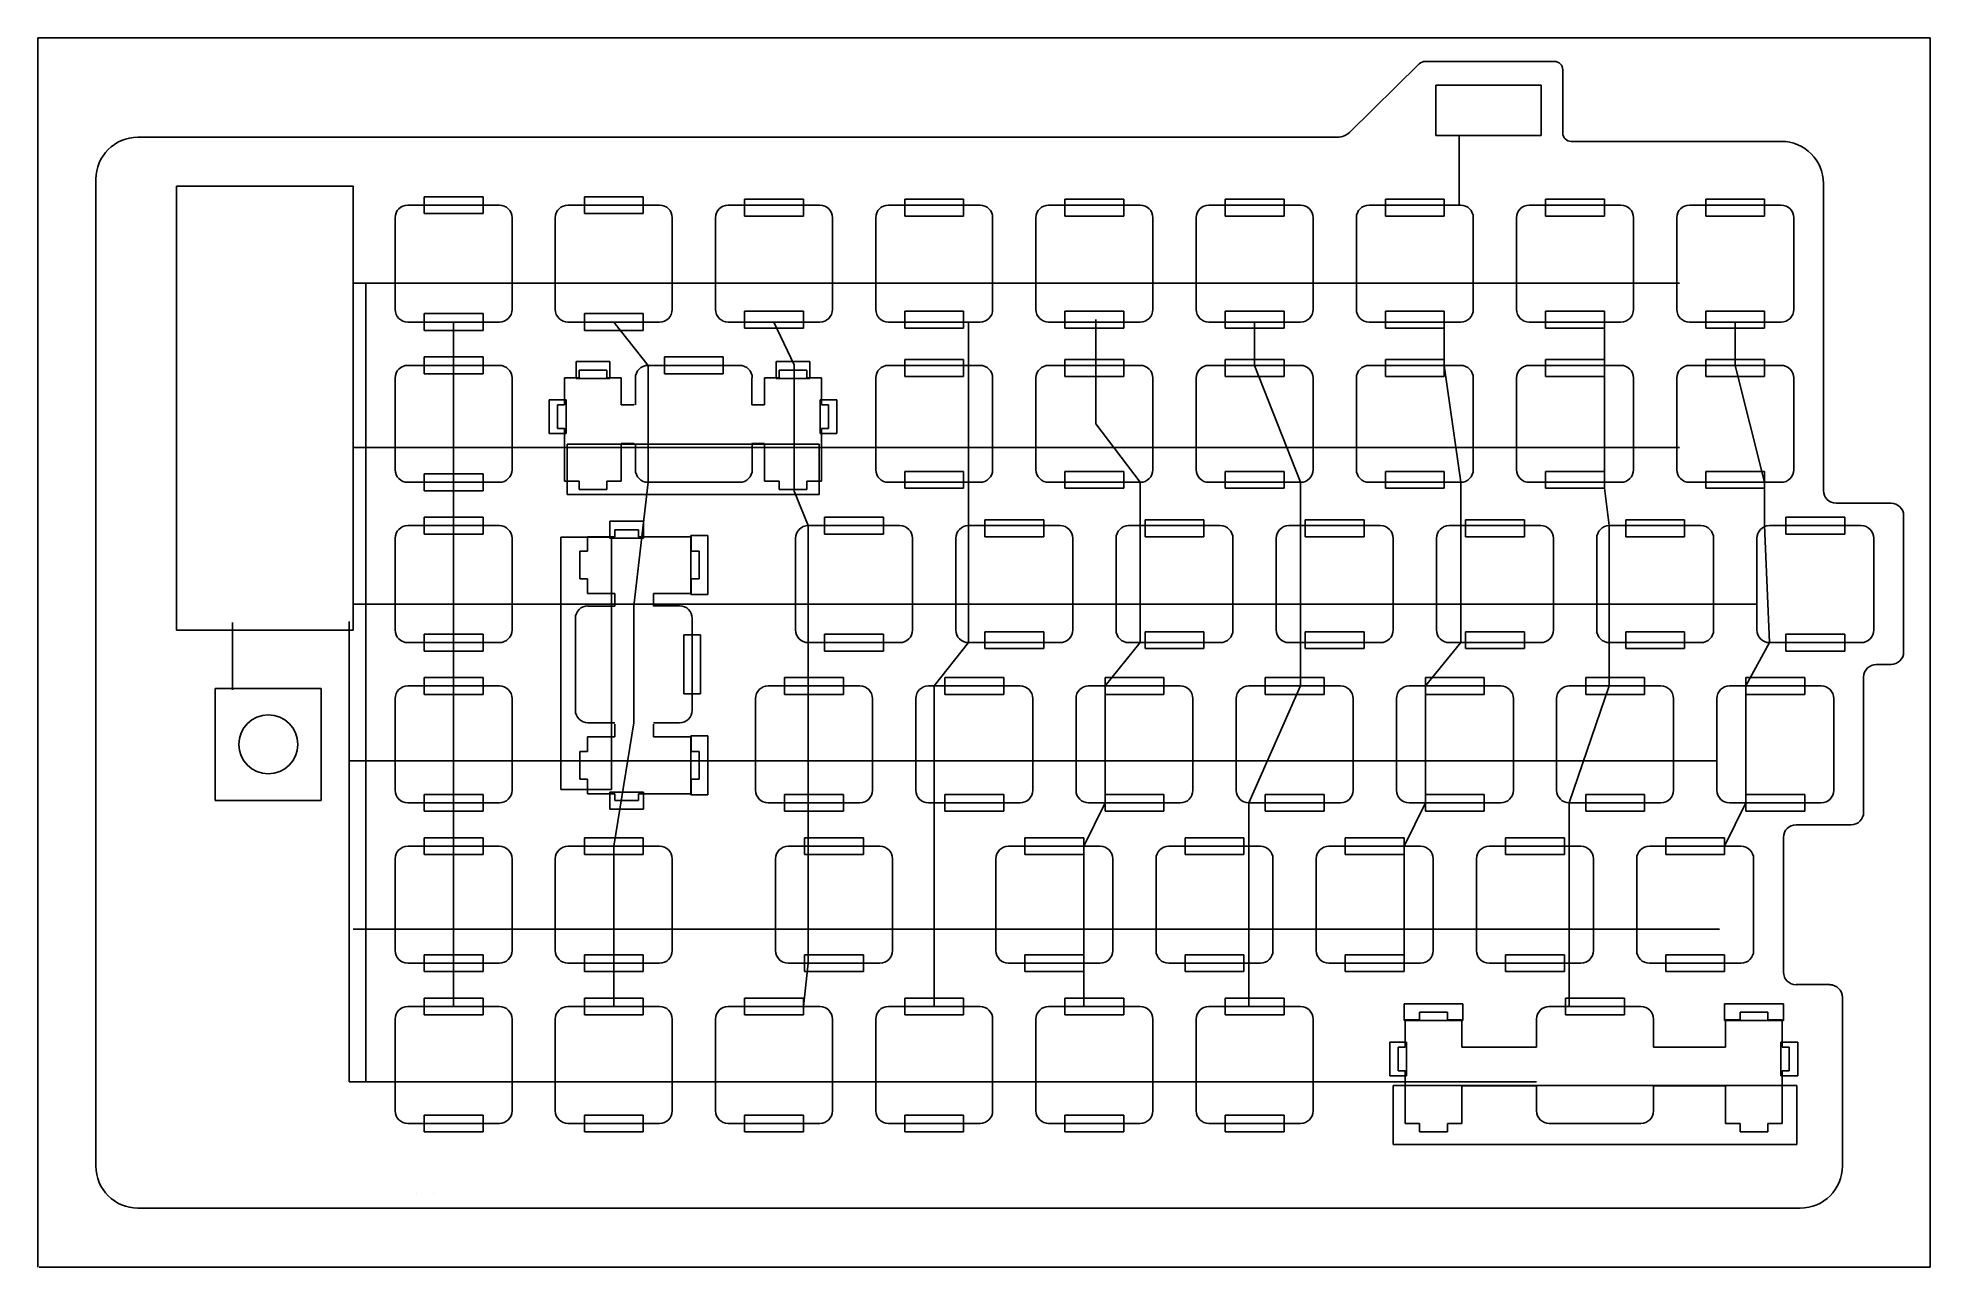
# Model space of a CAD drawing. Extents: x 45 to 270, y -134 to 12.
import ezdxf

# ---------------------------------------------------------------- set-up
doc = ezdxf.new("R2010")
doc.units = 0
doc.header["$MEASUREMENT"] = 0
doc.layers.add('COMPONENTS', color=3, linetype='Continuous', true_color=0x00ff00)
for name, color, linetype, lineweight, true_color in [('FIX_SLOTS', 1, 'Continuous', 25, 0xff0000), ('FRAME', 6, 'Continuous', 25, 0xff00ff), ('SWITCH_13.9', 5, 'Continuous', 25, 0x0000ff), ('TRACKS_H', 4, 'Continuous', 25, 0x00ffff), ('TRACKS_V', 30, 'Continuous', 25, 0xff7f00)]:
    doc.layers.add(name, color=color, linetype=linetype, lineweight=lineweight, true_color=true_color)

msp = doc.modelspace()

# ---------------------------------------------------------------- linework, layer by layer
at = {"layer": 'COMPONENTS'}
for p, q in [((211.22, 6.2), (223.73, 6.2)), ((211.22, 0.2), (211.22, 6.2)), ((223.73, 6.2), (223.73, 0.2)), ((223.73, 0.2), (211.22, 0.2)), ((61.5, -5.81), (82.5, -5.81)), ((61.5, -58.61), (61.5, -5.81)), ((82.5, -5.81), (82.5, -58.61)), ((82.5, -58.61), (61.5, -58.61)), ((66.1, -65.52), (78.7, -65.52)), ((66.1, -78.83), (66.1, -65.52)), ((78.7, -65.52), (78.7, -78.83)), ((78.7, -78.83), (66.1, -78.83))]:
    msp.add_line(p, q, dxfattribs=at)
msp.add_circle((72.4, -72.17), 3.5, dxfattribs=at)
at = {"layer": 'FIX_SLOTS'}
for p, q in [((90.93, -7.07), (97.93, -7.07)), ((90.93, -9.07), (90.93, -7.07)), ((97.93, -7.07), (97.93, -9.07)), ((109.98, -7.07), (116.98, -7.07)), ((109.98, -9.07), (109.98, -7.07)), ((116.98, -7.07), (116.98, -9.07)), ((136.03, -7.38), (129.03, -7.38)), ((129.03, -7.38), (129.03, -9.38)), ((136.03, -9.38), (136.03, -7.38)), ((155.07, -7.38), (148.07, -7.38)), ((148.07, -7.38), (148.07, -9.38)), ((155.07, -9.38), (155.07, -7.38)), ((174.12, -7.38), (167.12, -7.38)), ((167.12, -7.38), (167.12, -9.38)), ((174.12, -9.38), (174.12, -7.38)), ((193.18, -7.38), (186.18, -7.38)), ((186.18, -7.38), (186.18, -9.38)), ((193.18, -9.38), (193.18, -7.38)), ((212.22, -7.38), (205.22, -7.38)), ((205.22, -7.38), (205.22, -9.38)), ((212.22, -9.38), (212.22, -7.38)), ((231.28, -7.38), (224.28, -7.38)), ((224.28, -7.38), (224.28, -9.38)), ((231.28, -9.38), (231.28, -7.38)), ((250.32, -7.38), (243.32, -7.38)), ((243.32, -7.38), (243.32, -9.38)), ((250.32, -9.38), (250.32, -7.38)), ((97.93, -9.07), (90.93, -9.07)), ((116.98, -9.07), (109.98, -9.07)), ((129.03, -9.38), (136.03, -9.38)), ((148.07, -9.38), (155.07, -9.38)), ((167.12, -9.38), (174.12, -9.38)), ((186.18, -9.38), (193.18, -9.38)), ((205.22, -9.38), (212.22, -9.38)), ((224.28, -9.38), (231.28, -9.38)), ((243.32, -9.38), (250.32, -9.38)), ((90.93, -20.97), (97.93, -20.97)), ((90.93, -22.97), (90.93, -20.97)), ((97.93, -20.97), (97.93, -22.97)), ((109.98, -20.97), (116.98, -20.97)), ((109.98, -22.97), (109.98, -20.97)), ((116.98, -20.97), (116.98, -22.97)), ((136.03, -20.68), (129.03, -20.68)), ((129.03, -20.68), (129.03, -22.68)), ((136.03, -22.68), (136.03, -20.68)), ((155.07, -20.68), (148.07, -20.68)), ((148.07, -20.68), (148.07, -22.68)), ((155.07, -22.68), (155.07, -20.68)), ((174.12, -20.68), (167.12, -20.68)), ((167.12, -20.68), (167.12, -22.68)), ((174.12, -22.68), (174.12, -20.68)), ((193.18, -20.68), (186.18, -20.68)), ((186.18, -20.68), (186.18, -22.68)), ((193.18, -22.68), (193.18, -20.68)), ((212.22, -20.68), (205.22, -20.68)), ((205.22, -20.68), (205.22, -22.68)), ((212.22, -22.68), (212.22, -20.68)), ((231.28, -20.68), (224.28, -20.68)), ((224.28, -20.68), (224.28, -22.68)), ((231.28, -22.68), (231.28, -20.68)), ((250.32, -20.68), (243.32, -20.68)), ((243.32, -20.68), (243.32, -22.68)), ((250.32, -22.68), (250.32, -20.68)), ((97.93, -22.97), (90.93, -22.97)), ((116.98, -22.97), (109.98, -22.97)), ((129.03, -22.68), (136.03, -22.68)), ((148.07, -22.68), (155.07, -22.68)), ((167.12, -22.68), (174.12, -22.68)), ((186.18, -22.68), (193.18, -22.68)), ((205.22, -22.68), (212.22, -22.68)), ((224.28, -22.68), (231.28, -22.68)), ((243.32, -22.68), (250.32, -22.68)), ((90.93, -26.12), (97.93, -26.12)), ((90.93, -28.12), (90.93, -26.12)), ((97.93, -26.12), (97.93, -28.12)), ((109, -26.67), (113, -26.67)), ((109, -28.67), (109, -26.67)), ((113, -26.67), (113, -28.67)), ((119.5, -26.12), (126.5, -26.12)), ((119.5, -28.12), (119.5, -26.12)), ((126.5, -26.12), (126.5, -28.12)), ((132.8, -26.67), (136.8, -26.67)), ((132.8, -28.67), (132.8, -26.67)), ((136.8, -26.67), (136.8, -28.67)), ((155.07, -26.43), (148.07, -26.43)), ((148.07, -26.43), (148.07, -28.43)), ((155.07, -28.43), (155.07, -26.43)), ((174.12, -26.43), (167.12, -26.43)), ((167.12, -26.43), (167.12, -28.43)), ((174.12, -28.43), (174.12, -26.43)), ((193.18, -26.43), (186.18, -26.43)), ((186.18, -26.43), (186.18, -28.43)), ((193.18, -28.43), (193.18, -26.43)), ((212.22, -26.43), (205.22, -26.43)), ((205.22, -26.43), (205.22, -28.43)), ((212.22, -28.43), (212.22, -26.43)), ((231.28, -26.43), (224.28, -26.43)), ((224.28, -26.43), (224.28, -28.43)), ((231.28, -28.43), (231.28, -26.43)), ((250.32, -26.43), (243.32, -26.43)), ((243.32, -26.43), (243.32, -28.43)), ((250.32, -28.43), (250.32, -26.43)), ((97.93, -28.12), (90.93, -28.12)), ((113, -28.67), (109, -28.67)), ((126.5, -28.12), (119.5, -28.12)), ((136.8, -28.67), (132.8, -28.67)), ((148.07, -28.43), (155.07, -28.43)), ((167.12, -28.43), (174.12, -28.43)), ((186.18, -28.43), (193.18, -28.43)), ((205.22, -28.43), (212.22, -28.43)), ((224.28, -28.43), (231.28, -28.43)), ((243.32, -28.43), (250.32, -28.43)), ((105.8, -31.22), (107.8, -31.22)), ((105.8, -35.22), (105.8, -31.22)), ((107.8, -31.22), (107.8, -35.22)), ((138, -31.22), (140, -31.22)), ((138, -35.22), (138, -31.22)), ((140, -31.22), (140, -35.22)), ((107.8, -35.22), (105.8, -35.22)), ((140, -35.22), (138, -35.22)), ((107.92, -36.48), (137.92, -36.48)), ((107.92, -42.48), (107.92, -36.48)), ((137.92, -36.48), (137.92, -42.48)), ((90.93, -40.02), (97.93, -40.02)), ((90.93, -42.02), (90.93, -40.02)), ((97.93, -40.02), (97.93, -42.02)), ((155.07, -39.73), (148.07, -39.73)), ((148.07, -39.73), (148.07, -41.73)), ((155.07, -41.73), (155.07, -39.73)), ((174.12, -39.73), (167.12, -39.73)), ((167.12, -39.73), (167.12, -41.73)), ((174.12, -41.73), (174.12, -39.73)), ((193.18, -39.73), (186.18, -39.73)), ((186.18, -39.73), (186.18, -41.73)), ((193.18, -41.73), (193.18, -39.73)), ((212.22, -39.73), (205.22, -39.73)), ((205.22, -39.73), (205.22, -41.73)), ((212.22, -41.73), (212.22, -39.73)), ((231.28, -39.73), (224.28, -39.73)), ((224.28, -39.73), (224.28, -41.73)), ((231.28, -41.73), (231.28, -39.73)), ((250.32, -39.73), (243.32, -39.73)), ((243.32, -39.73), (243.32, -41.73)), ((250.32, -41.73), (250.32, -39.73)), ((97.93, -42.02), (90.93, -42.02)), ((137.92, -42.48), (107.92, -42.48)), ((148.07, -41.73), (155.07, -41.73)), ((167.12, -41.73), (174.12, -41.73)), ((186.18, -41.73), (193.18, -41.73)), ((205.22, -41.73), (212.22, -41.73)), ((224.28, -41.73), (231.28, -41.73)), ((243.32, -41.73), (250.32, -41.73)), ((90.93, -45.17), (97.93, -45.17)), ((90.93, -47.17), (90.93, -45.17)), ((97.93, -47.17), (90.93, -47.17)), ((97.93, -45.17), (97.93, -47.17)), ((113, -45.65), (117, -45.65)), ((113, -47.65), (113, -45.65)), ((117, -45.65), (117, -47.65)), ((138.55, -45.17), (145.55, -45.17)), ((138.55, -47.17), (138.55, -45.17)), ((145.55, -47.17), (138.55, -47.17)), ((145.55, -45.17), (145.55, -47.17)), ((164.6, -45.48), (157.6, -45.48)), ((157.6, -45.48), (157.6, -47.48)), ((164.6, -47.48), (164.6, -45.48)), ((183.65, -45.48), (176.65, -45.48)), ((176.65, -45.48), (176.65, -47.48)), ((183.65, -47.48), (183.65, -45.48)), ((202.7, -45.48), (195.7, -45.48)), ((195.7, -45.48), (195.7, -47.48)), ((202.7, -47.48), (202.7, -45.48)), ((221.75, -45.48), (214.75, -45.48)), ((214.75, -45.48), (214.75, -47.48)), ((221.75, -47.48), (221.75, -45.48)), ((240.8, -45.48), (233.8, -45.48)), ((233.8, -45.48), (233.8, -47.48)), ((240.8, -47.48), (240.8, -45.48)), ((252.85, -45.17), (259.85, -45.17)), ((252.85, -47.17), (252.85, -45.17)), ((259.85, -47.17), (252.85, -47.17)), ((259.85, -45.17), (259.85, -47.17)), ((107.19, -47.53), (113.19, -47.53)), ((107.19, -77.53), (107.19, -47.53)), ((117, -47.65), (113, -47.65)), ((113.19, -47.53), (113.19, -77.53)), ((122.65, -47.35), (124.65, -47.35)), ((122.65, -54.35), (122.65, -47.35)), ((124.65, -47.35), (124.65, -54.35)), ((157.6, -47.48), (164.6, -47.48)), ((176.65, -47.48), (183.65, -47.48)), ((195.7, -47.48), (202.7, -47.48)), ((214.75, -47.48), (221.75, -47.48)), ((233.8, -47.48), (240.8, -47.48)), ((124.65, -54.35), (122.65, -54.35)), ((90.93, -59.07), (97.93, -59.07)), ((90.93, -61.07), (90.93, -59.07)), ((97.93, -59.07), (97.93, -61.07)), ((121.81, -59.15), (123.81, -59.15)), ((121.81, -66.15), (121.81, -59.15)), ((123.81, -59.15), (123.81, -66.15)), ((138.55, -59.07), (145.55, -59.07)), ((138.55, -61.07), (138.55, -59.07)), ((145.55, -59.07), (145.55, -61.07)), ((164.6, -58.78), (157.6, -58.78)), ((157.6, -58.78), (157.6, -60.78)), ((164.6, -60.78), (164.6, -58.78)), ((183.65, -58.78), (176.65, -58.78)), ((176.65, -58.78), (176.65, -60.78)), ((183.65, -60.78), (183.65, -58.78)), ((202.7, -58.78), (195.7, -58.78)), ((195.7, -58.78), (195.7, -60.78)), ((202.7, -60.78), (202.7, -58.78)), ((221.75, -58.78), (214.75, -58.78)), ((214.75, -58.78), (214.75, -60.78)), ((221.75, -60.78), (221.75, -58.78)), ((240.8, -58.78), (233.8, -58.78)), ((233.8, -58.78), (233.8, -60.78)), ((240.8, -60.78), (240.8, -58.78)), ((252.85, -59.07), (259.85, -59.07)), ((252.85, -61.07), (252.85, -59.07)), ((259.85, -59.07), (259.85, -61.07)), ((97.93, -61.07), (90.93, -61.07)), ((145.55, -61.07), (138.55, -61.07)), ((157.6, -60.78), (164.6, -60.78)), ((176.65, -60.78), (183.65, -60.78)), ((195.7, -60.78), (202.7, -60.78)), ((214.75, -60.78), (221.75, -60.78)), ((233.8, -60.78), (240.8, -60.78)), ((259.85, -61.07), (252.85, -61.07)), ((90.93, -64.22), (97.93, -64.22)), ((90.93, -66.22), (90.93, -64.22)), ((97.93, -64.22), (97.93, -66.22)), ((133.79, -64.22), (140.79, -64.22)), ((133.79, -66.22), (133.79, -64.22)), ((140.79, -64.22), (140.79, -66.22)), ((152.84, -64.22), (159.84, -64.22)), ((152.84, -66.22), (152.84, -64.22)), ((159.84, -64.22), (159.84, -66.22)), ((171.89, -64.22), (178.89, -64.22)), ((171.89, -66.22), (171.89, -64.22)), ((178.89, -64.22), (178.89, -66.22)), ((190.94, -64.22), (197.94, -64.22)), ((190.94, -66.22), (190.94, -64.22)), ((197.94, -64.22), (197.94, -66.22)), ((209.99, -64.22), (216.99, -64.22)), ((209.99, -66.22), (209.99, -64.22)), ((216.99, -64.22), (216.99, -66.22)), ((229.04, -64.22), (236.04, -64.22)), ((229.04, -66.22), (229.04, -64.22)), ((236.04, -64.22), (236.04, -66.22)), ((248.09, -64.22), (255.09, -64.22)), ((248.09, -66.22), (248.09, -64.22)), ((255.09, -64.22), (255.09, -66.22)), ((97.93, -66.22), (90.93, -66.22)), ((123.81, -66.15), (121.81, -66.15)), ((140.79, -66.22), (133.79, -66.22)), ((159.84, -66.22), (152.84, -66.22)), ((178.89, -66.22), (171.89, -66.22)), ((197.94, -66.22), (190.94, -66.22)), ((216.99, -66.22), (209.99, -66.22)), ((236.04, -66.22), (229.04, -66.22)), ((255.09, -66.22), (248.09, -66.22)), ((122.65, -71.15), (124.65, -71.15)), ((122.65, -78.15), (122.65, -71.15)), ((124.65, -71.15), (124.65, -78.15)), ((90.93, -78.12), (97.93, -78.12)), ((90.93, -80.12), (90.93, -78.12)), ((97.93, -78.12), (97.93, -80.12)), ((113.19, -77.53), (107.19, -77.53)), ((113, -77.85), (117, -77.85)), ((113, -79.85), (113, -77.85)), ((117, -77.85), (117, -79.85)), ((124.65, -78.15), (122.65, -78.15)), ((133.79, -78.12), (140.79, -78.12)), ((133.79, -80.12), (133.79, -78.12)), ((140.79, -78.12), (140.79, -80.12)), ((152.84, -78.12), (159.84, -78.12)), ((152.84, -80.12), (152.84, -78.12)), ((159.84, -78.12), (159.84, -80.12)), ((171.89, -78.12), (178.89, -78.12)), ((171.89, -80.12), (171.89, -78.12)), ((178.89, -78.12), (178.89, -80.12)), ((190.94, -78.12), (197.94, -78.12)), ((190.94, -80.12), (190.94, -78.12)), ((197.94, -78.12), (197.94, -80.12)), ((209.99, -78.12), (216.99, -78.12)), ((209.99, -80.12), (209.99, -78.12)), ((216.99, -78.12), (216.99, -80.12)), ((229.04, -78.12), (236.04, -78.12)), ((229.04, -80.12), (229.04, -78.12)), ((236.04, -78.12), (236.04, -80.12)), ((248.09, -78.12), (255.09, -78.12)), ((248.09, -80.12), (248.09, -78.12)), ((255.09, -78.12), (255.09, -80.12)), ((97.93, -80.12), (90.93, -80.12)), ((117, -79.85), (113, -79.85)), ((140.79, -80.12), (133.79, -80.12)), ((159.84, -80.12), (152.84, -80.12)), ((178.89, -80.12), (171.89, -80.12)), ((197.94, -80.12), (190.94, -80.12)), ((216.99, -80.12), (209.99, -80.12)), ((236.04, -80.12), (229.04, -80.12)), ((255.09, -80.12), (248.09, -80.12)), ((90.93, -83.27), (97.93, -83.27)), ((90.93, -85.27), (90.93, -83.27)), ((97.93, -85.27), (90.93, -85.27)), ((97.93, -83.27), (97.93, -85.27)), ((109.98, -83.27), (116.98, -83.27)), ((109.98, -85.27), (109.98, -83.27)), ((116.98, -85.27), (109.98, -85.27)), ((116.98, -83.27), (116.98, -85.27)), ((136.17, -83.27), (143.17, -83.27)), ((136.17, -85.27), (136.17, -83.27)), ((143.17, -85.27), (136.17, -85.27)), ((143.17, -83.27), (143.17, -85.27)), ((162.36, -83.27), (169.36, -83.27)), ((162.36, -85.27), (162.36, -83.27)), ((169.36, -85.27), (162.36, -85.27)), ((169.36, -83.27), (169.36, -85.27)), ((181.41, -83.27), (188.41, -83.27)), ((181.41, -85.27), (181.41, -83.27)), ((188.41, -85.27), (181.41, -85.27)), ((188.41, -83.27), (188.41, -85.27)), ((200.46, -83.27), (207.46, -83.27)), ((200.46, -85.27), (200.46, -83.27)), ((207.46, -85.27), (200.46, -85.27)), ((207.46, -83.27), (207.46, -85.27)), ((219.51, -83.27), (226.51, -83.27)), ((219.51, -85.27), (219.51, -83.27)), ((226.51, -85.27), (219.51, -85.27)), ((226.51, -83.27), (226.51, -85.27)), ((238.56, -83.27), (245.56, -83.27)), ((238.56, -85.27), (238.56, -83.27)), ((245.56, -85.27), (238.56, -85.27)), ((245.56, -83.27), (245.56, -85.27)), ((90.93, -97.17), (97.93, -97.17)), ((90.93, -99.17), (90.93, -97.17)), ((97.93, -97.17), (97.93, -99.17)), ((109.98, -97.17), (116.98, -97.17)), ((109.98, -99.17), (109.98, -97.17)), ((116.98, -97.17), (116.98, -99.17)), ((136.17, -97.17), (143.17, -97.17)), ((136.17, -99.17), (136.17, -97.17)), ((143.17, -97.17), (143.17, -99.17)), ((162.36, -97.17), (169.36, -97.17)), ((162.36, -99.17), (162.36, -97.17)), ((169.36, -97.17), (169.36, -99.17)), ((181.41, -97.17), (188.41, -97.17)), ((181.41, -99.17), (181.41, -97.17)), ((188.41, -97.17), (188.41, -99.17)), ((200.46, -97.17), (207.46, -97.17)), ((200.46, -99.17), (200.46, -97.17)), ((207.46, -97.17), (207.46, -99.17)), ((219.51, -97.17), (226.51, -97.17)), ((219.51, -99.17), (219.51, -97.17)), ((226.51, -97.17), (226.51, -99.17)), ((238.56, -97.17), (245.56, -97.17)), ((238.56, -99.17), (238.56, -97.17)), ((245.56, -97.17), (245.56, -99.17)), ((97.93, -99.17), (90.93, -99.17)), ((116.98, -99.17), (109.98, -99.17)), ((143.17, -99.17), (136.17, -99.17)), ((169.36, -99.17), (162.36, -99.17)), ((188.41, -99.17), (181.41, -99.17)), ((207.46, -99.17), (200.46, -99.17)), ((226.51, -99.17), (219.51, -99.17)), ((245.56, -99.17), (238.56, -99.17)), ((90.93, -102.32), (97.93, -102.32)), ((90.93, -104.32), (90.93, -102.32)), ((97.93, -102.32), (97.93, -104.32)), ((109.98, -102.32), (116.98, -102.32)), ((109.98, -104.32), (109.98, -102.32)), ((116.98, -102.32), (116.98, -104.32)), ((129.03, -102.32), (136.03, -102.32)), ((129.03, -104.32), (129.03, -102.32)), ((136.03, -102.32), (136.03, -104.32)), ((148.07, -102.32), (155.07, -102.32)), ((148.07, -104.32), (148.07, -102.32)), ((155.07, -102.32), (155.07, -104.32)), ((167.12, -102.32), (174.12, -102.32)), ((167.12, -104.32), (167.12, -102.32)), ((174.12, -102.32), (174.12, -104.32)), ((186.18, -102.32), (193.18, -102.32)), ((186.18, -104.32), (186.18, -102.32)), ((193.18, -102.32), (193.18, -104.32)), ((207.45, -103), (214.45, -103)), ((207.45, -105), (207.45, -103)), ((214.45, -103), (214.45, -105)), ((226.66, -102.32), (233.66, -102.32)), ((226.66, -104.32), (226.66, -102.32)), ((233.66, -102.32), (233.66, -104.32)), ((245.55, -103), (252.55, -103)), ((245.55, -105), (245.55, -103)), ((252.55, -103), (252.55, -105)), ((97.93, -104.32), (90.93, -104.32)), ((116.98, -104.32), (109.98, -104.32)), ((136.03, -104.32), (129.03, -104.32)), ((155.07, -104.32), (148.07, -104.32)), ((174.12, -104.32), (167.12, -104.32)), ((193.18, -104.32), (186.18, -104.32)), ((214.45, -105), (207.45, -105)), ((233.66, -104.32), (226.66, -104.32)), ((252.55, -105), (245.55, -105)), ((205.75, -107.55), (207.75, -107.55)), ((205.75, -111.55), (205.75, -107.55)), ((207.75, -107.55), (207.75, -111.55)), ((252.25, -107.55), (254.25, -107.55)), ((252.25, -111.55), (252.25, -107.55)), ((254.25, -107.55), (254.25, -111.55)), ((207.75, -111.55), (205.75, -111.55)), ((254.25, -111.55), (252.25, -111.55)), ((206.16, -112.72), (254.16, -112.72)), ((206.16, -119.72), (206.16, -112.72)), ((254.16, -112.72), (254.16, -119.72)), ((90.93, -116.22), (97.93, -116.22)), ((90.93, -118.22), (90.93, -116.22)), ((97.93, -116.22), (97.93, -118.22)), ((109.98, -116.22), (116.98, -116.22)), ((109.98, -118.22), (109.98, -116.22)), ((116.98, -116.22), (116.98, -118.22)), ((129.03, -116.22), (136.03, -116.22)), ((129.03, -118.22), (129.03, -116.22)), ((136.03, -116.22), (136.03, -118.22)), ((148.07, -116.22), (155.07, -116.22)), ((148.07, -118.22), (148.07, -116.22)), ((155.07, -116.22), (155.07, -118.22)), ((167.12, -116.22), (174.12, -116.22)), ((167.12, -118.22), (167.12, -116.22)), ((174.12, -116.22), (174.12, -118.22)), ((186.18, -116.22), (193.18, -116.22)), ((186.18, -118.22), (186.18, -116.22)), ((193.18, -116.22), (193.18, -118.22)), ((97.93, -118.22), (90.93, -118.22)), ((116.98, -118.22), (109.98, -118.22)), ((136.03, -118.22), (129.03, -118.22)), ((155.07, -118.22), (148.07, -118.22)), ((174.12, -118.22), (167.12, -118.22)), ((193.18, -118.22), (186.18, -118.22)), ((254.16, -119.72), (206.16, -119.72))]:
    msp.add_line(p, q, dxfattribs=at)
at = {"layer": 'FRAME'}
for p, q in [((45, 11.81), (270, 11.81)), ((45, -134.3), (45, 11.81)), ((270, 11.81), (270, -134.3)), ((225.32, 9), (209.96, 9)), ((209.26, 8.71), (200.95, 0.57)), ((226.32, 0.5), (226.32, 8)), ((56.9, 0), (199.55, 0)), ((252.32, -0.5), (227.32, -0.5)), ((51.9, -5), (51.9, -122.28)), ((257.32, -5.5), (257.32, -42)), ((265.35, -43.5), (258.82, -43.5)), ((266.85, -61.17), (266.85, -45)), ((263.59, -62.68), (265.35, -62.68)), ((262.09, -80.23), (262.09, -64.18)), ((252.56, -99.23), (252.56, -83.22)), ((254.06, -81.72), (260.59, -81.72)), ((258.06, -100.72), (254.06, -100.72)), ((259.56, -102.23), (259.56, -122.28)), ((56.9, -127.28), (254.56, -127.28)), ((45.15, -134.3), (249, -134.3)), ((249, -134.3), (270, -134.3))]:
    msp.add_line(p, q, dxfattribs=at)
for centre, radius, start, end in [((209.96, 8), 1, 90, 134.4324), ((225.32, 8), 1, 0, 90), ((56.9, -5), 5, 90, 180), ((199.55, 2), 2, 270, 314.4324), ((227.32, 0.5), 1, 180, 270), ((252.32, -5.5), 5, 0, 90), ((258.82, -42), 1.5, 180, 270), ((265.35, -45), 1.5, 0, 90), ((263.59, -64.18), 1.5, 90, 180), ((265.35, -61.17), 1.5, 270, 0), ((260.59, -80.23), 1.5, 270, 0), ((254.06, -83.22), 1.5, 90, 180), ((254.06, -99.23), 1.5, 180, 270), ((258.06, -102.23), 1.5, 0, 90), ((56.9, -122.28), 5, 180, 270), ((254.56, -122.28), 5, 270, 0)]:
    msp.add_arc(centre, radius, start, end, dxfattribs=at)
at = {"layer": 'SWITCH_13.9'}
for p, q in [((88.98, -8.07), (99.88, -8.07)), ((108.03, -8.07), (118.93, -8.07)), ((127.08, -8.07), (137.98, -8.07)), ((146.13, -8.07), (157.03, -8.07)), ((165.18, -8.07), (176.08, -8.07)), ((184.23, -8.07), (195.13, -8.07)), ((203.28, -8.07), (214.18, -8.07)), ((222.33, -8.07), (233.23, -8.07)), ((241.38, -8.07), (252.28, -8.07)), ((87.48, -20.47), (87.48, -9.57)), ((101.38, -9.57), (101.38, -20.47)), ((106.53, -20.47), (106.53, -9.57)), ((120.43, -9.57), (120.43, -20.47)), ((125.58, -20.47), (125.58, -9.57)), ((139.48, -9.57), (139.48, -20.47)), ((144.63, -20.47), (144.63, -9.57)), ((158.53, -9.57), (158.53, -20.47)), ((163.68, -20.47), (163.68, -9.57)), ((177.58, -9.57), (177.58, -20.47)), ((182.73, -20.47), (182.73, -9.57)), ((196.63, -9.57), (196.63, -20.47)), ((201.78, -20.47), (201.78, -9.57)), ((215.68, -9.57), (215.68, -20.47)), ((220.83, -20.47), (220.83, -9.57)), ((234.73, -9.57), (234.73, -20.47)), ((239.88, -20.47), (239.88, -9.57)), ((253.78, -9.57), (253.78, -20.47)), ((99.88, -21.97), (88.98, -21.97)), ((118.93, -21.97), (108.03, -21.97)), ((137.98, -21.97), (127.08, -21.97)), ((157.03, -21.97), (146.13, -21.97)), ((176.08, -21.97), (165.18, -21.97)), ((195.13, -21.97), (184.23, -21.97)), ((214.18, -21.97), (203.28, -21.97)), ((233.23, -21.97), (222.33, -21.97)), ((252.28, -21.97), (241.38, -21.97)), ((87.48, -39.52), (87.48, -28.62)), ((88.98, -27.12), (99.88, -27.12)), ((101.38, -28.62), (101.38, -39.52)), ((107.62, -31.82), (107.62, -28.59)), ((107.62, -28.59), (109.35, -28.59)), ((109.35, -28.59), (109.35, -27.67)), ((109.35, -27.67), (112.65, -27.67)), ((112.65, -27.67), (112.65, -28.59)), ((112.65, -28.59), (114.37, -28.59)), ((114.37, -28.59), (114.37, -31.82)), ((116.05, -28.62), (116.05, -31.82)), ((117.55, -27.12), (128.45, -27.12)), ((129.9, -31.82), (129.9, -28.62)), ((129.9, -28.62), (129.9, -28.62)), ((131.42, -31.82), (131.42, -28.59)), ((131.42, -28.59), (133.15, -28.59)), ((133.15, -28.59), (133.15, -27.67)), ((133.15, -27.67), (136.45, -27.67)), ((136.45, -27.67), (136.45, -28.59)), ((136.45, -28.59), (138.17, -28.59)), ((138.17, -28.59), (138.17, -31.82)), ((144.63, -39.52), (144.63, -28.62)), ((146.13, -27.12), (157.03, -27.12)), ((158.53, -28.62), (158.53, -39.52)), ((163.68, -39.52), (163.68, -28.62)), ((165.18, -27.12), (176.08, -27.12)), ((177.58, -28.62), (177.58, -39.52)), ((182.73, -39.52), (182.73, -28.62)), ((184.23, -27.12), (195.13, -27.12)), ((196.63, -28.62), (196.63, -39.52)), ((201.78, -39.52), (201.78, -28.62)), ((203.28, -27.12), (214.18, -27.12)), ((215.68, -28.62), (215.68, -39.52)), ((220.83, -39.52), (220.83, -28.62)), ((222.33, -27.12), (233.23, -27.12)), ((234.73, -28.62), (234.73, -39.52)), ((239.88, -39.52), (239.88, -28.62)), ((241.38, -27.12), (252.28, -27.12)), ((253.78, -28.62), (253.78, -39.52)), ((106.8, -34.62), (106.8, -31.82)), ((106.8, -31.82), (107.62, -31.82)), ((114.37, -31.82), (115.9, -31.82)), ((129.9, -31.82), (131.42, -31.82)), ((138.17, -31.82), (139, -31.82)), ((139, -31.82), (139, -34.62)), ((107.62, -34.62), (106.8, -34.62)), ((107.62, -40.89), (107.62, -34.62)), ((139, -34.62), (138.17, -34.62)), ((138.17, -34.62), (138.17, -40.89)), ((115.9, -36.42), (114.37, -36.42)), ((114.37, -36.42), (114.37, -40.89)), ((116.05, -39.52), (116.05, -36.42)), ((131.42, -36.42), (129.9, -36.42)), ((129.95, -39.52), (129.95, -36.42)), ((131.42, -40.89), (131.42, -36.42)), ((129.95, -39.52), (129.95, -39.52)), ((99.88, -41.02), (88.98, -41.02)), ((109.35, -40.89), (107.62, -40.89)), ((109.35, -41.87), (109.35, -40.89)), ((112.65, -41.87), (109.35, -41.87)), ((114.37, -40.89), (112.65, -40.89)), ((112.65, -40.89), (112.65, -41.87)), ((128.45, -41.02), (117.55, -41.02)), ((133.15, -40.89), (131.42, -40.89)), ((133.15, -41.87), (133.15, -40.89)), ((136.45, -41.87), (133.15, -41.87)), ((138.17, -40.89), (136.45, -40.89)), ((136.45, -40.89), (136.45, -41.87)), ((157.03, -41.02), (146.13, -41.02)), ((176.08, -41.02), (165.18, -41.02)), ((195.13, -41.02), (184.23, -41.02)), ((214.18, -41.02), (203.28, -41.02)), ((233.23, -41.02), (222.33, -41.02)), ((252.28, -41.02), (241.38, -41.02)), ((88.98, -46.17), (99.88, -46.17)), ((113.6, -47.48), (113.6, -46.65)), ((113.6, -46.65), (116.4, -46.65)), ((116.4, -46.65), (116.4, -47.48)), ((136.6, -46.17), (147.5, -46.17)), ((155.65, -46.17), (166.55, -46.17)), ((174.7, -46.17), (185.6, -46.17)), ((193.75, -46.17), (204.65, -46.17)), ((212.8, -46.17), (223.7, -46.17)), ((231.85, -46.17), (242.75, -46.17)), ((250.9, -46.17), (261.8, -46.17)), ((87.48, -58.57), (87.48, -47.67)), ((101.38, -47.67), (101.38, -58.57)), ((109.45, -52.5), (109.45, -49.2)), ((109.45, -49.2), (110.37, -49.2)), ((110.37, -49.2), (110.37, -47.48)), ((110.37, -47.48), (113.6, -47.48)), ((116.4, -47.48), (122.67, -47.48)), ((122.67, -47.48), (122.67, -49.2)), ((122.67, -49.2), (123.65, -49.2)), ((123.65, -49.2), (123.65, -52.5)), ((135.1, -58.57), (135.1, -47.67)), ((149, -47.67), (149, -58.57)), ((154.15, -58.57), (154.15, -47.67)), ((168.05, -47.67), (168.05, -58.57)), ((173.2, -58.57), (173.2, -47.67)), ((187.1, -47.67), (187.1, -58.57)), ((192.25, -58.57), (192.25, -47.67)), ((206.15, -47.67), (206.15, -58.57)), ((211.3, -58.57), (211.3, -47.67)), ((225.2, -47.67), (225.2, -58.57)), ((230.35, -58.57), (230.35, -47.67)), ((244.25, -47.67), (244.25, -58.57)), ((249.4, -58.57), (249.4, -47.67)), ((263.3, -47.67), (263.3, -58.57)), ((110.37, -52.5), (109.45, -52.5)), ((110.37, -54.23), (110.37, -52.5)), ((123.65, -52.5), (122.67, -52.5)), ((122.67, -52.5), (122.67, -54.23)), ((113.6, -54.23), (110.37, -54.23)), ((113.6, -55.75), (110.41, -55.75)), ((110.41, -55.75), (110.41, -55.75)), ((113.6, -55.75), (113.6, -54.23)), ((122.67, -54.23), (118.2, -54.23)), ((118.2, -54.23), (118.2, -55.75)), ((121.31, -55.7), (118.2, -55.7)), ((121.31, -55.7), (121.31, -55.7)), ((108.91, -68.1), (108.91, -57.2)), ((122.81, -57.2), (122.81, -68.1)), ((99.88, -60.07), (88.98, -60.07)), ((147.5, -60.07), (136.6, -60.07)), ((166.55, -60.07), (155.65, -60.07)), ((185.6, -60.07), (174.7, -60.07)), ((204.65, -60.07), (193.75, -60.07)), ((223.7, -60.07), (212.8, -60.07)), ((242.75, -60.07), (231.85, -60.07)), ((261.8, -60.07), (250.9, -60.07)), ((88.98, -65.22), (99.88, -65.22)), ((131.84, -65.22), (142.74, -65.22)), ((150.89, -65.22), (161.79, -65.22)), ((169.94, -65.22), (180.84, -65.22)), ((188.99, -65.22), (199.89, -65.22)), ((208.04, -65.22), (218.94, -65.22)), ((227.09, -65.22), (237.99, -65.22)), ((246.14, -65.22), (257.04, -65.22)), ((87.48, -77.62), (87.48, -66.72)), ((101.38, -66.72), (101.38, -77.62)), ((130.34, -77.62), (130.34, -66.72)), ((144.24, -66.72), (144.24, -77.62)), ((149.39, -77.62), (149.39, -66.72)), ((163.29, -66.72), (163.29, -77.62)), ((168.44, -77.62), (168.44, -66.72)), ((182.34, -66.72), (182.34, -77.62)), ((187.49, -77.62), (187.49, -66.72)), ((201.39, -66.72), (201.39, -77.62)), ((206.54, -77.62), (206.54, -66.72)), ((220.44, -66.72), (220.44, -77.62)), ((225.59, -77.62), (225.59, -66.72)), ((239.49, -66.72), (239.49, -77.62)), ((244.64, -77.62), (244.64, -66.72)), ((258.54, -66.72), (258.54, -77.62)), ((110.41, -69.6), (113.6, -69.6)), ((121.31, -69.6), (118.2, -69.6)), ((110.37, -73), (110.37, -71.28)), ((110.37, -71.28), (113.6, -71.28)), ((113.6, -71.28), (113.6, -69.75)), ((118.2, -69.75), (118.2, -71.28)), ((118.2, -71.28), (122.67, -71.28)), ((122.67, -71.28), (122.67, -73)), ((109.45, -76.3), (109.45, -73)), ((109.45, -73), (110.37, -73)), ((122.67, -73), (123.65, -73)), ((123.65, -73), (123.65, -76.3)), ((110.37, -76.3), (109.45, -76.3)), ((110.37, -78.03), (110.37, -76.3)), ((123.65, -76.3), (122.67, -76.3)), ((122.67, -76.3), (122.67, -78.03)), ((113.6, -78.03), (110.37, -78.03)), ((113.6, -78.85), (113.6, -78.03)), ((122.67, -78.03), (116.4, -78.03)), ((116.4, -78.03), (116.4, -78.85)), ((99.88, -79.12), (88.98, -79.12)), ((116.4, -78.85), (113.6, -78.85)), ((142.74, -79.12), (131.84, -79.12)), ((161.79, -79.12), (150.89, -79.12)), ((180.84, -79.12), (169.94, -79.12)), ((199.89, -79.12), (188.99, -79.12)), ((218.94, -79.12), (208.04, -79.12)), ((237.99, -79.12), (227.09, -79.12)), ((257.04, -79.12), (246.14, -79.12)), ((88.98, -84.27), (99.88, -84.27)), ((108.03, -84.27), (118.93, -84.27)), ((134.22, -84.27), (145.12, -84.27)), ((160.41, -84.27), (171.31, -84.27)), ((179.46, -84.27), (190.36, -84.27)), ((198.51, -84.27), (209.41, -84.27)), ((217.56, -84.27), (228.46, -84.27)), ((236.61, -84.27), (247.51, -84.27)), ((87.48, -96.67), (87.48, -85.77)), ((101.38, -85.77), (101.38, -96.67)), ((106.53, -96.67), (106.53, -85.77)), ((120.43, -85.77), (120.43, -96.67)), ((132.72, -96.67), (132.72, -85.77)), ((146.62, -85.77), (146.62, -96.67)), ((158.91, -96.67), (158.91, -85.77)), ((172.81, -85.77), (172.81, -96.67)), ((177.96, -96.67), (177.96, -85.77)), ((191.86, -85.77), (191.86, -96.67)), ((197.01, -96.67), (197.01, -85.77)), ((210.91, -85.77), (210.91, -96.67)), ((216.06, -96.67), (216.06, -85.77)), ((229.96, -85.77), (229.96, -96.67)), ((235.11, -96.67), (235.11, -85.77)), ((249.01, -85.77), (249.01, -96.67)), ((99.88, -98.17), (88.98, -98.17)), ((118.93, -98.17), (108.03, -98.17)), ((145.12, -98.17), (134.22, -98.17)), ((171.31, -98.17), (160.41, -98.17)), ((190.36, -98.17), (179.46, -98.17)), ((209.41, -98.17), (198.51, -98.17)), ((228.46, -98.17), (217.56, -98.17)), ((247.51, -98.17), (236.61, -98.17)), ((88.98, -103.32), (99.88, -103.32)), ((108.03, -103.32), (118.93, -103.32)), ((127.08, -103.32), (137.98, -103.32)), ((146.13, -103.32), (157.03, -103.32)), ((165.18, -103.32), (176.08, -103.32)), ((184.23, -103.32), (195.13, -103.32)), ((224.71, -103.32), (235.61, -103.32)), ((87.48, -115.72), (87.48, -104.82)), ((101.38, -104.82), (101.38, -115.72)), ((106.53, -115.72), (106.53, -104.82)), ((120.43, -104.82), (120.43, -115.72)), ((125.58, -115.72), (125.58, -104.82)), ((139.48, -104.82), (139.48, -115.72)), ((144.63, -115.72), (144.63, -104.82)), ((158.53, -104.82), (158.53, -115.72)), ((163.68, -115.72), (163.68, -104.82)), ((177.58, -104.82), (177.58, -115.72)), ((182.73, -115.72), (182.73, -104.82)), ((196.63, -104.82), (196.63, -115.72)), ((209.3, -104.92), (207.57, -104.92)), ((207.57, -104.92), (207.57, -108.15)), ((212.6, -104), (209.3, -104)), ((209.3, -104), (209.3, -104.92)), ((212.6, -104.92), (212.6, -104)), ((214.32, -104.92), (212.6, -104.92)), ((214.32, -108.15), (214.32, -104.92)), ((223.21, -104.82), (223.21, -108.15)), ((237.11, -104.82), (237.11, -108.15)), ((247.4, -104.92), (245.67, -104.92)), ((245.67, -104.92), (245.67, -108.15)), ((250.7, -104), (247.4, -104)), ((247.4, -104), (247.4, -104.92)), ((250.7, -104.92), (250.7, -104)), ((252.42, -104.92), (250.7, -104.92)), ((252.42, -108.15), (252.42, -104.92)), ((207.57, -108.15), (206.75, -108.15)), ((206.75, -108.15), (206.75, -110.95)), ((223.21, -108.15), (214.32, -108.15)), ((245.67, -108.15), (237.11, -108.15)), ((253.25, -108.15), (252.42, -108.15)), ((253.25, -110.95), (253.25, -108.15)), ((206.75, -110.95), (207.57, -110.95)), ((207.57, -110.95), (207.57, -117.22)), ((252.42, -117.22), (252.42, -110.95)), ((252.42, -110.95), (253.25, -110.95)), ((214.32, -117.22), (214.32, -112.75)), ((214.32, -112.75), (223.21, -112.75)), ((223.21, -115.72), (223.21, -112.75)), ((245.67, -112.75), (237.11, -112.75)), ((237.11, -115.72), (237.11, -112.75)), ((245.67, -112.75), (245.67, -117.22)), ((99.88, -117.22), (88.98, -117.22)), ((118.93, -117.22), (108.03, -117.22)), ((137.98, -117.22), (127.08, -117.22)), ((157.03, -117.22), (146.13, -117.22)), ((176.08, -117.22), (165.18, -117.22)), ((195.13, -117.22), (184.23, -117.22)), ((207.57, -117.22), (209.3, -117.22)), ((209.3, -117.22), (209.3, -118.2)), ((209.3, -118.2), (212.6, -118.2)), ((212.6, -118.2), (212.6, -117.22)), ((212.6, -117.22), (214.32, -117.22)), ((235.61, -117.22), (224.71, -117.22)), ((245.67, -117.22), (247.4, -117.22)), ((247.4, -117.22), (247.4, -118.2)), ((247.4, -118.2), (250.7, -118.2)), ((250.7, -118.2), (250.7, -117.22)), ((250.7, -117.22), (252.42, -117.22)), ((90, -125.5), (90, -125.5)), ((92, -125.5), (92, -125.5))]:
    msp.add_line(p, q, dxfattribs=at)
for centre, start, end in [((88.98, -9.57), 90, 180), ((99.88, -9.57), 0, 90), ((108.03, -9.57), 90, 180), ((118.93, -9.57), 0, 90), ((127.08, -9.57), 90, 180), ((137.98, -9.57), 0, 90), ((146.13, -9.57), 90, 180), ((157.03, -9.57), 0, 90), ((165.18, -9.57), 90, 180), ((176.08, -9.57), 0, 90), ((184.23, -9.57), 90, 180), ((195.13, -9.57), 0, 90), ((203.28, -9.57), 90, 180), ((214.18, -9.57), 0, 90), ((222.33, -9.57), 90, 180), ((233.23, -9.57), 0, 90), ((241.38, -9.57), 90, 180), ((252.28, -9.57), 0, 90), ((88.98, -20.47), 180, 270), ((99.88, -20.47), 270, 0), ((108.03, -20.47), 180, 270), ((118.93, -20.47), 270, 0), ((127.08, -20.47), 180, 270), ((137.98, -20.47), 270, 0), ((146.13, -20.47), 180, 270), ((157.03, -20.47), 270, 0), ((165.18, -20.47), 180, 270), ((176.08, -20.47), 270, 0), ((184.23, -20.47), 180, 270), ((195.13, -20.47), 270, 0), ((203.28, -20.47), 180, 270), ((214.18, -20.47), 270, 0), ((222.33, -20.47), 180, 270), ((233.23, -20.47), 270, 0), ((241.38, -20.47), 180, 270), ((252.28, -20.47), 270, 0), ((88.98, -28.62), 90, 180), ((99.88, -28.62), 0, 90), ((117.55, -28.62), 90, 180), ((128.45, -28.62), 0, 90), ((146.13, -28.62), 90, 180), ((157.03, -28.62), 0, 90), ((165.18, -28.62), 90, 180), ((176.08, -28.62), 0, 90), ((184.23, -28.62), 90, 180), ((195.13, -28.62), 0, 90), ((203.28, -28.62), 90, 180), ((214.18, -28.62), 0, 90), ((222.33, -28.62), 90, 180), ((233.23, -28.62), 0, 90), ((241.38, -28.62), 90, 180), ((252.28, -28.62), 0, 90), ((88.98, -39.52), 180, 270), ((99.88, -39.52), 270, 0), ((117.55, -39.52), 180, 270), ((128.45, -39.52), 270, 0), ((146.13, -39.52), 180, 270), ((157.03, -39.52), 270, 0), ((165.18, -39.52), 180, 270), ((176.08, -39.52), 270, 0), ((184.23, -39.52), 180, 270), ((195.13, -39.52), 270, 0), ((203.28, -39.52), 180, 270), ((214.18, -39.52), 270, 0), ((222.33, -39.52), 180, 270), ((233.23, -39.52), 270, 0), ((241.38, -39.52), 180, 270), ((252.28, -39.52), 270, 0), ((88.98, -47.67), 90, 180), ((99.88, -47.67), 0, 90), ((136.6, -47.67), 90, 180), ((147.5, -47.67), 0, 90), ((155.65, -47.67), 90, 180), ((166.55, -47.67), 0, 90), ((174.7, -47.67), 90, 180), ((185.6, -47.67), 0, 90), ((193.75, -47.67), 90, 180), ((204.65, -47.67), 0, 90), ((212.8, -47.67), 90, 180), ((223.7, -47.67), 0, 90), ((231.85, -47.67), 90, 180), ((242.75, -47.67), 0, 90), ((250.9, -47.67), 90, 180), ((261.8, -47.67), 0, 90), ((110.41, -57.2), 90, 180), ((121.31, -57.2), 0, 90), ((88.98, -58.57), 180, 270), ((99.88, -58.57), 270, 0), ((136.6, -58.57), 180, 270), ((147.5, -58.57), 270, 0), ((155.65, -58.57), 180, 270), ((166.55, -58.57), 270, 0), ((174.7, -58.57), 180, 270), ((185.6, -58.57), 270, 0), ((193.75, -58.57), 180, 270), ((204.65, -58.57), 270, 0), ((212.8, -58.57), 180, 270), ((223.7, -58.57), 270, 0), ((231.85, -58.57), 180, 270), ((242.75, -58.57), 270, 0), ((250.9, -58.57), 180, 270), ((261.8, -58.57), 270, 0), ((88.98, -66.72), 90, 180), ((99.88, -66.72), 0, 90), ((131.84, -66.72), 90, 180), ((142.74, -66.72), 0, 90), ((150.89, -66.72), 90, 180), ((161.79, -66.72), 0, 90), ((169.94, -66.72), 90, 180), ((180.84, -66.72), 0, 90), ((188.99, -66.72), 90, 180), ((199.89, -66.72), 0, 90), ((208.04, -66.72), 90, 180), ((218.94, -66.72), 0, 90), ((227.09, -66.72), 90, 180), ((237.99, -66.72), 0, 90), ((246.14, -66.72), 90, 180), ((257.04, -66.72), 0, 90), ((110.41, -68.1), 180, 270), ((121.31, -68.1), 270, 0), ((88.98, -77.62), 180, 270), ((99.88, -77.62), 270, 0), ((131.84, -77.62), 180, 270), ((142.74, -77.62), 270, 0), ((150.89, -77.62), 180, 270), ((161.79, -77.62), 270, 0), ((169.94, -77.62), 180, 270), ((180.84, -77.62), 270, 0), ((188.99, -77.62), 180, 270), ((199.89, -77.62), 270, 0), ((208.04, -77.62), 180, 270), ((218.94, -77.62), 270, 0), ((227.09, -77.62), 180, 270), ((237.99, -77.62), 270, 0), ((246.14, -77.62), 180, 270), ((257.04, -77.62), 270, 0), ((88.98, -85.77), 90, 180), ((99.88, -85.77), 0, 90), ((108.03, -85.77), 90, 180), ((118.93, -85.77), 0, 90), ((134.22, -85.77), 90, 180), ((145.12, -85.77), 0, 90), ((160.41, -85.77), 90, 180), ((171.31, -85.77), 0, 90), ((179.46, -85.77), 90, 180), ((190.36, -85.77), 0, 90), ((198.51, -85.77), 90, 180), ((209.41, -85.77), 0, 90), ((217.56, -85.77), 90, 180), ((228.46, -85.77), 0, 90), ((236.61, -85.77), 90, 180), ((247.51, -85.77), 0, 90), ((88.98, -96.67), 180, 270), ((99.88, -96.67), 270, 0), ((108.03, -96.67), 180, 270), ((118.93, -96.67), 270, 0), ((134.22, -96.67), 180, 270), ((145.12, -96.67), 270, 0), ((160.41, -96.67), 180, 270), ((171.31, -96.67), 270, 0), ((179.46, -96.67), 180, 270), ((190.36, -96.67), 270, 0), ((198.51, -96.67), 180, 270), ((209.41, -96.67), 270, 0), ((217.56, -96.67), 180, 270), ((228.46, -96.67), 270, 0), ((236.61, -96.67), 180, 270), ((247.51, -96.67), 270, 0), ((88.98, -104.82), 90, 180), ((99.88, -104.82), 0, 90), ((108.03, -104.82), 90, 180), ((118.93, -104.82), 0, 90), ((127.08, -104.82), 90, 180), ((137.98, -104.82), 0, 90), ((146.13, -104.82), 90, 180), ((157.03, -104.82), 0, 90), ((165.18, -104.82), 90, 180), ((176.08, -104.82), 0, 90), ((184.23, -104.82), 90, 180), ((195.13, -104.82), 0, 90), ((224.71, -104.82), 90, 180), ((235.61, -104.82), 0, 90), ((88.98, -115.72), 180, 270), ((99.88, -115.72), 270, 0), ((108.03, -115.72), 180, 270), ((118.93, -115.72), 270, 0), ((127.08, -115.72), 180, 270), ((137.98, -115.72), 270, 0), ((146.13, -115.72), 180, 270), ((157.03, -115.72), 270, 0), ((165.18, -115.72), 180, 270), ((176.08, -115.72), 270, 0), ((184.23, -115.72), 180, 270), ((195.13, -115.72), 270, 0), ((224.71, -115.72), 180, 270), ((235.61, -115.72), 270, 0)]:
    msp.add_arc(centre, 1.5, start, end, dxfattribs=at)
at = {"layer": 'TRACKS_H'}
for p, q in [((240.18, -17.36), (82.5, -17.36)), ((84, -112.27), (84, -17.36)), ((240.18, -36.9), (82.5, -36.9)), ((249.4, -55.5), (82.5, -55.5)), ((68.16, -65.67), (68.16, -57.69)), ((82, -112.27), (82, -57.56)), ((244.64, -74.13), (82, -74.13)), ((244.94, -94.13), (82.5, -94.13)), ((223.21, -112.27), (82, -112.27))]:
    msp.add_line(p, q, dxfattribs=at)
at = {"layer": 'TRACKS_V'}
for p, q in [((214, -8), (214, 0.2)), ((94.43, -21.97), (94.43, -103.32)), ((113.48, -21.97), (117.55, -27.12)), ((132.53, -21.97), (134.94, -27.07)), ((155.65, -27.12), (155.65, -21.97)), ((170.79, -34.07), (170.79, -21.67)), ((189.68, -21.97), (189.68, -27.12)), ((212.22, -21.97), (212.22, -27.12)), ((231.28, -21.97), (231.28, -27.12)), ((246.83, -21.97), (246.83, -27.12)), ((117.55, -27.12), (117.55, -41.02)), ((134.94, -27.07), (134.94, -42.07)), ((155.65, -41.02), (155.65, -27.12)), ((189.68, -27.12), (195.13, -41.02)), ((212.22, -27.12), (214.18, -41.02)), ((231.28, -27.12), (231.28, -41.73)), ((246.83, -27.12), (250.32, -41.02)), ((170.79, -34.07), (176.08, -41.02)), ((117.55, -41.02), (115.86, -55.7)), ((134.94, -42.07), (136.6, -46.17)), ((155.65, -46.17), (155.65, -41.02)), ((176.08, -41.02), (176.08, -46.17)), ((195.13, -41.02), (195.13, -46.17)), ((214.18, -41.02), (214.18, -46.17)), ((231.28, -41.73), (231.85, -46.17)), ((250.32, -41.02), (250.32, -46.17)), ((136.6, -46.17), (136.6, -60.07)), ((155.65, -60.07), (155.65, -46.17)), ((176.08, -46.17), (176.08, -60.07)), ((195.13, -46.17), (195.13, -60.78)), ((214.18, -46.17), (214.18, -60.07)), ((231.85, -46.17), (231.85, -60.07)), ((250.32, -46.17), (250.9, -60.07)), ((115.86, -55.7), (115.86, -69.6)), ((136.6, -60.07), (136.6, -65.22)), ((151.58, -65.22), (155.65, -60.07)), ((176.08, -60.07), (171.89, -65.22)), ((214.18, -60.07), (209.99, -65.22)), ((231.85, -60.07), (231.85, -65.22)), ((250.9, -60.07), (248.09, -65.22)), ((195.13, -60.78), (195.13, -65.22)), ((136.6, -65.22), (136.6, -79.12)), ((151.58, -79.12), (151.58, -65.22)), ((171.89, -65.22), (171.89, -79.12)), ((195.13, -65.22), (188.99, -79.12)), ((209.99, -65.22), (209.99, -79.12)), ((231.85, -65.22), (227.09, -79.12)), ((248.09, -65.22), (248.09, -79.12)), ((115.86, -69.6), (113.48, -84.27)), ((136.6, -79.12), (136.6, -84.27)), ((151.58, -103.32), (151.58, -79.12)), ((171.89, -79.12), (169.36, -84.27)), ((188.99, -79.12), (188.99, -84.27)), ((209.99, -79.12), (207.46, -84.27)), ((227.09, -79.12), (227.09, -84.27)), ((248.09, -79.12), (245.56, -84.27)), ((113.48, -84.27), (113.48, -98.17)), ((136.6, -84.27), (136.6, -98.17)), ((169.36, -84.27), (169.36, -98.17)), ((188.99, -84.27), (188.99, -98.17)), ((207.46, -84.27), (207.46, -98.17)), ((227.09, -84.27), (227.09, -98.17)), ((113.48, -98.17), (113.48, -103.32)), ((136.6, -98.17), (136.03, -103.32)), ((169.36, -98.17), (169.36, -103.32)), ((188.99, -98.17), (188.99, -103.32)), ((227.09, -98.17), (227.09, -103.32))]:
    msp.add_line(p, q, dxfattribs=at)

doc.saveas('drawing.dxf')
